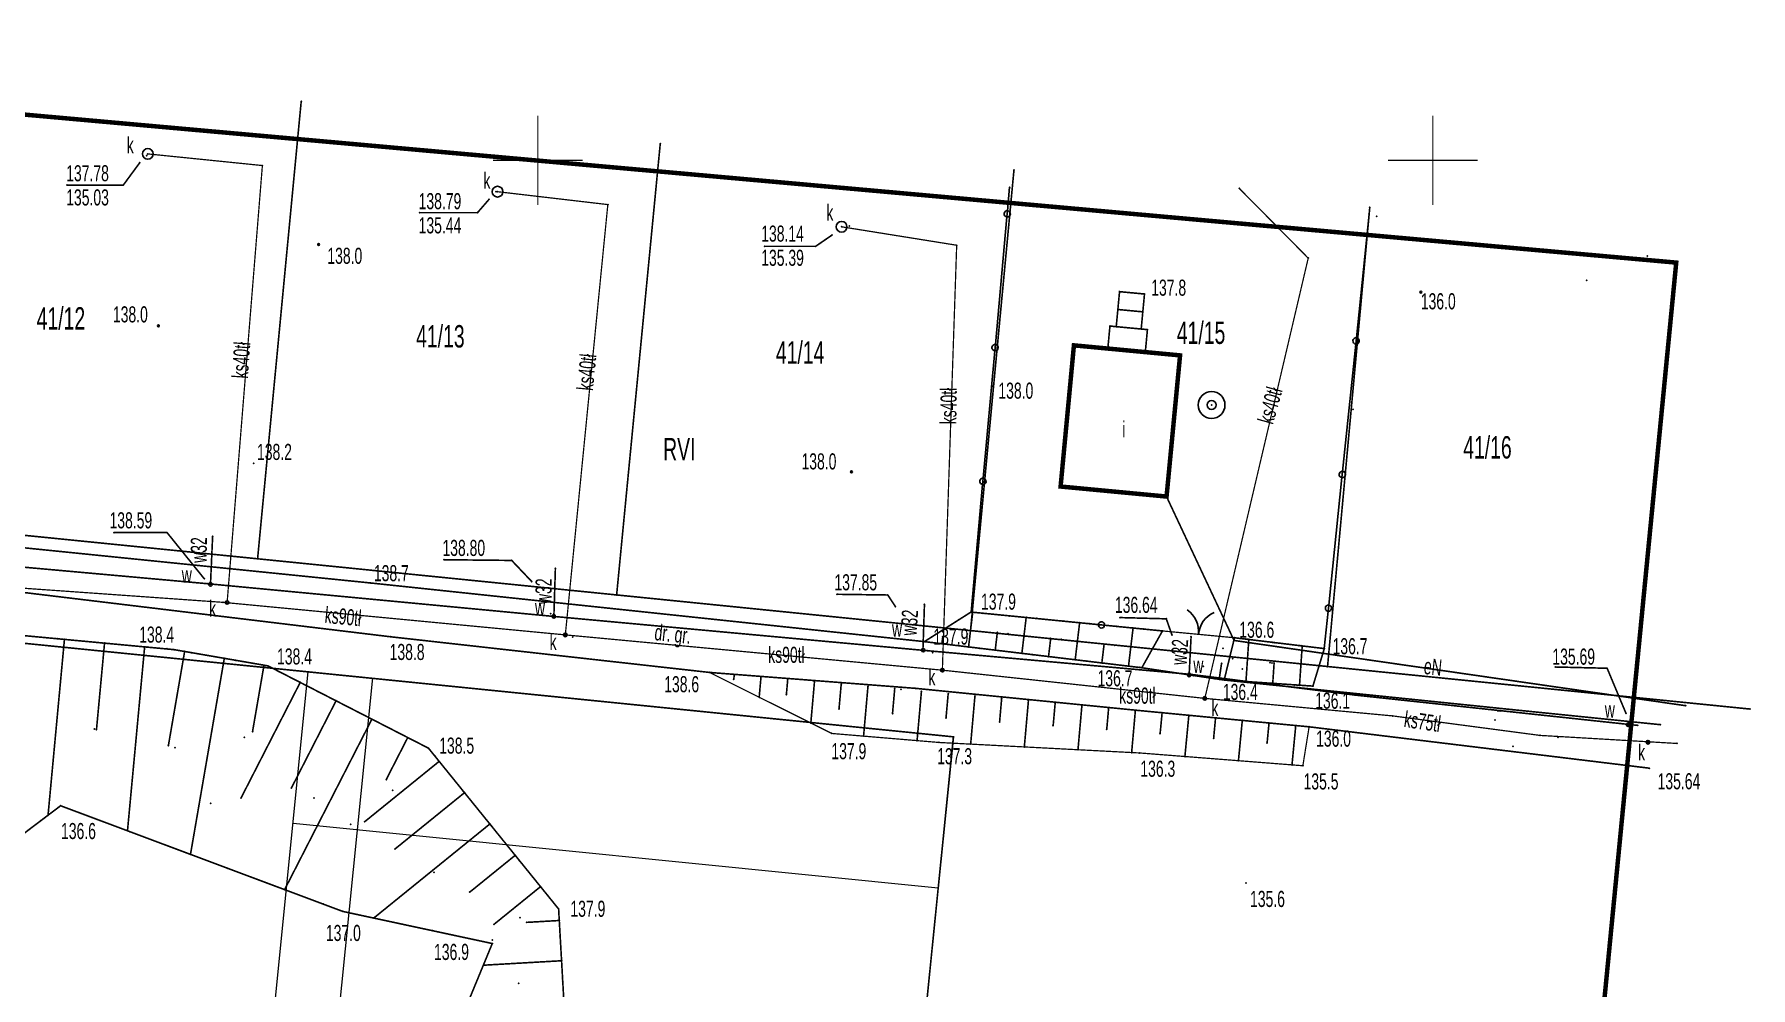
# Model space of a CAD drawing. Header units: millimetres. Extents: x -2481 to 45049, y -11067 to 11055.
# Drawn here: x 35460 to 45049, y -4953 to 370 of the extents above; entities that cross this region are included whole.
import ezdxf

# ---------------------------------------------------------------- set-up
doc = ezdxf.new("R2010")
doc.units = ezdxf.units.MM
for name, pattern in [('GAG', [2.5, 1.5, -0.5, 0, -0.5]), ('GUZ', [1.5, 1, -0.5]), ('WRU', [1.5, 1, -0.5]), ('WSQ', [1.75, 1.25, -0.5])]:
    doc.linetypes.add(name, pattern=pattern)
doc.layers.add('A-p.widokowa', color=6, linetype='Continuous', lineweight=15)
for name, color, linetype in [('budynek', 7, 'Continuous'), ('droga', 7, 'WRU'), ('DZIALKI', 96, 'Continuous'), ('kanalizacja', 36, 'Continuous'), ('nr_dzialki', 96, 'Continuous'), ('ogrodzenie', 7, 'Continuous'), ('opisy', 7, 'Continuous'), ('pikiety_m_zas', 7, 'Continuous'), ('prad', 1, 'Continuous'), ('schodki', 7, 'Continuous'), ('siatka', 1, 'Continuous'), ('skarpa', 7, 'WSQ'), ('studnie', 7, 'Continuous'), ('uzytki', 96, 'GUZ'), ('woda', 5, 'Continuous'), ('wys_pomiar', 7, 'Continuous'), ('zakres', 1, 'GAG')]:
    doc.layers.add(name, color=color, linetype=linetype)
doc.styles.get("Standard").update_dxf_attribs({"font": 'arial.ttf'})

# ---------------------------------------------------------------- blocks, each defined once
blk = doc.blocks.new('WLZ')
at = {"color": 0, "linetype": 'Continuous'}
blk.add_circle((0, 0), 0.6, dxfattribs=at)
blk = doc.blocks.new('RTPW01')
at = {"color": 0, "linetype": 'Continuous'}
blk.add_circle((0, 0), 0.1, dxfattribs=at)
blk = doc.blocks.new('UAR')
at = {"color": 0, "linetype": 'Continuous'}
blk.add_circle((0, 0), 0.2, dxfattribs=at)
blk = doc.blocks.new('WSP')
at = {"color": 0, "linetype": 'Continuous'}
blk.add_circle((0, 0), 0.1, dxfattribs=at)
blk = doc.blocks.new('STD')
at = {"color": 0, "linetype": 'Continuous'}
for radius in [1.5, 0.5]:
    blk.add_circle((0, 0), radius, dxfattribs=at)
blk = doc.blocks.new('KTOK02_500')
at = {"color": 0, "linetype": 'Continuous'}
for centre, start, end in [((-3, 0), 0, 60.0184), ((3, 0), 119.9816, 180)]:
    blk.add_arc(centre, 3, start, end, dxfattribs=at)

msp = doc.modelspace()

# ---------------------------------------------------------------- linework, layer by layer
for p in [(36951.29, -3.23), (38957.29, -239.23), (36049.29, -346.23), (36088.29, -306.23), (36734.29, -362.23), (35643.29, -471.23), (35957.29, -471.23), (40933.29, -387.23), (38001.29, -550.23), (38039.29, -507.23), (40909.29, -483.23), (42192.29, -490.23), (37612.29, -625.23), (37936.29, -625.23), (38664.29, -580.23), (42917.77, -633.54), (42921.29, -595.23), (42960.29, -645.23), (39917.29, -750.23), (40013.29, -700.23), (37048.29, -803.23), (39540.29, -813.23), (39825.29, -813.23), (40613.29, -807.23), (43663.29, -813.23), (42577.29, -879.23), (44471.29, -868.23), (44633.29, -904.23), (44133.29, -1003.23), (41523.13, -1066.41), (41662.58, -1079.58), (36153.29, -1257.23), (41469.53, -1258.56), (41504.67, -1261.88), (41644.12, -1275.05), (41676.74, -1278.13), (41678.97, -1278.34), (41268.29, -1366.23), (41296.44, -1368.89), (41443.44, -1382.77), (41457.67, -1384.12), (41667.12, -1403.9), (41861.29, -1422.23), (40811.59, -1593.83, 13795.7), (42828.18, -1724.14), (36686.19, -2025.53, 13819.7), (40025.29, -2072.23), (41193.85, -2154.53), (41785.86, -2210.44), (41788.29, -2216.23), (35905.29, -2411.23), (36201.29, -2411.23), (36456.29, -2433.23), (36707.52, -2558.02), (37748.29, -2563.23), (38127.29, -2567.23), (36409.29, -2669.23), (38371.29, -2612.23), (36428.29, -2697.23), (36436.29, -2697.23), (37339.69, -2693.13, 13871.8), (38239.29, -2685.23), (38713.43, -2759.86), (39945.29, -2756.23), (40228.29, -2760.23), (36514.29, -2801.23), (36537.29, -2802.23), (38344.29, -2864.23), (40271.29, -2825.23), (40433.29, -2811.53), (40693.39, -2855.43, 13789.6), (40702.92, -2856.37, 13778.5), (40759.58, -2861.95, 13771.8), (40908.85, -2876.66, 13754.1), (40622.86, -2900.12, 13779), (40690.62, -2958.82), (40840.41, -2969.57, 13750.1), (41001.55, -2885.8, 13743.1), (41058.13, -2891.37, 13736.4), (41207.41, -2906.08, 13718.7), (41300.17, -2915.23, 13707.7), (41356.68, -2920.79, 13701), (41505.96, -2935.5, 13683.3), (41526.29, -2886.23), (41598.79, -2944.65, 13672.4), (41655.24, -2950.21, 13665.7), (41762.99, -2960.83, 13662.9), (41784.29, -2893.23), (35591.07, -3004.66), (35628.41, -3008.14), (35839.99, -3027.88), (35852.44, -3029.04), (36076.46, -3049.95), (36088.91, -3051.11), (36201.99, -3059.23, 13835.9), (36240.29, -3065.23), (37450.99, -2993.53, 13879.2), (38467.29, -2995.23), (40432.79, -3020.53, 13787.2), (40496.15, -2980.4, 13777.8), (40528.89, -3032.07, 13768), (40530.72, -3032.29, 13767.8), (40535.52, -2992.35, 13773), (40671.97, -2977.64, 13764.3), (40679.65, -3050.18, 13753.6), (40740.31, -3057.46, 13747.8), (40828.58, -3068.06, 13739.3), (40899.06, -2976.01, 13743.8), (41138.65, -3002.17, 13718.1), (41197.3, -3008.61, 13711.9), (41436.89, -3034.77, 13686.2), (41495.54, -3041.21, 13679.9), (41816.29, -2984.23), (41922.89, -2992.73), (42101.67, -3057.49, 13649.5), (42162.89, -3014.03), (42165.39, -2998.93, 13660.4), (42228.39, -3006.53, 13651.1), (42239.85, -3007.91, 13651.3), (42245.42, -3008.58, 13651.3), (42377.31, -3024.48, 13652.8), (42388.78, -3025.87, 13653), (42526.23, -3042.44, 13654.6), (42537.7, -3043.82, 13654.7), (42543.66, -3044.54, 13654.8), (42667.19, -3059.43, 13666.2), (36299.87, -3075.52), (36336.82, -3081.9), (36521.59, -3113.8), (36583.18, -3124.43), (36743.31, -3152.07), (36765.09, -3155.83, 13844), (40424.69, -3069.83), (40449.29, -3071.23), (40977.51, -3085.95, 13725.1), (41038.24, -3093.24, 13719.3), (41126.44, -3103.83, 13710.9), (41275.37, -3121.72, 13696.6), (41336.16, -3129.02, 13690.8), (41424.3, -3139.61, 13682.4), (41573.23, -3157.49, 13668.1), (41991.22, -3158.99, 13648), (42093.03, -3142.18, 13640.9), (42154.96, -3115.49, 13640.5), (42363.62, -3138.04, 13634.4), (42375.12, -3139.13, 13634.1), (42386.78, -3140.07, 13633.7), (42685.26, -3159.53), (43957.29, -3162.23), (36823.29, -3185.65, 13844.4), (36945.67, -3248.35, 13845.2), (39232.89, -3192.63, 13859.3), (39368.11, -3231.88, 13835.6), (39370.51, -3204.81), (39519.92, -3218.02), (39669.34, -3231.24), (39818.75, -3244.46), (39968.17, -3257.68), (41634.09, -3164.8, 13662.3), (41647.69, -3166.43, 13671), (41910.79, -3203.33), (41912.19, -3201.03), (41919.29, -3203.23), (41935.99, -3209.73, 13657.2), (42053.8, -3227.09, 13635), (42079.95, -3230.95, 13632.3), (42107.69, -3235.03, 13639.4), (42208.26, -3173.49, 13632), (42211.61, -3242.14, 13623.6), (42229.37, -3243.35, 13622.6), (42379.02, -3253.58, 13614.3), (44247.29, -3169.23), (37045.79, -3299.65, 13845.8), (37145.91, -3350.95, 13846.5), (39509.93, -3330.97, 13820.7), (39661.74, -3317.11, 13805.8), (40117.59, -3270.89), (40267, -3284.11), (40302.29, -3287.23), (40382.59, -3281.33, 13785.2), (40416.42, -3297.35), (40565.83, -3310.59), (40715.25, -3323.83), (40864.66, -3337.07), (41014.08, -3350.31), (42499.78, -3261.84, 13607.6), (42511.32, -3262.63, 13606.9), (42528.67, -3263.82, 13606), (42603.49, -3268.93, 13611.8), (42836.39, -3318.73), (37268.28, -3413.65, 13847.3), (39955.87, -3396.69, 13776.3), (40254.77, -3422.45, 13749.4), (40553.67, -3447.8, 13722.4), (41163.49, -3363.56), (41312.91, -3376.8), (41462.32, -3390.04), (41611.73, -3403.28), (41614.59, -3403.53, 13666.2), (41761.05, -3417.56, 13646.6), (41910.37, -3431.87, 13636.8), (42059.69, -3446.17, 13627), (43048.29, -3435.23), (43637.29, -3407.23), (43649.29, -3407.23), (43717.29, -3400.23), (44352.29, -3420.23), (44685.29, -3378.23), (45044.72, -3396.95), (35795.08, -3509.2, 13664.4), (35807.37, -3512.06, 13664.7), (36679.36, -3522.49, 13683.2), (37346.16, -3453.55, 13847.8), (37490.78, -3527.65, 13848.7), (39798.36, -3474.99, 13791), (39915.19, -3533.33, 13788.9), (40852.98, -3468.89, 13695), (41152.29, -3489.97, 13667.7), (41451.6, -3511.05, 13640.3), (41749.9, -3533.94, 13630), (42209, -3460.47, 13617.2), (42358.32, -3474.78, 13607.4), (42507.64, -3489.08, 13597.6), (42582.29, -3496.23, 13602.7), (43619.88, -3457.85), (43872.29, -3544.23), (44417.29, -3488.23), (44544.29, -3484.23), (36209, -3601.89, 13673.1), (36245.35, -3611.77, 13673.9), (36634.26, -3554.59, 13783.6), (37546.4, -3556.15, 13849.1), (37662.29, -3615.53, 13849.8), (40093.05, -3548.25, 13762.9), (40391.96, -3573.32, 13735.9), (40514.99, -3583.63, 13734.8), (40594.99, -3552.2), (40691.41, -3592.86, 13708.7), (40991.19, -3608.54, 13681.4), (41290.98, -3624.22, 13654), (41590.76, -3639.9, 13626.7), (41635.39, -3642.23, 13632.6), (42048.79, -3559.94, 13607.1), (42347.67, -3585.94, 13584.1), (43721.65, -3605.38), (43973.29, -3555.23), (44638.29, -3589.23), (37698.34, -3660.05, 13846.6), (37721.94, -3689.2, 13844.5), (41888.32, -3662.01, 13600.3), (42187.46, -3685.4, 13574), (42486.59, -3708.79, 13547.6), (42547.29, -3713.53, 13552.3), (44483.29, -3727.23), (37425.93, -3791.28, 13810.2), (36445.22, -3923.54, 13679.6), (36615.41, -3892.91, 13738.9), (36896.12, -3838.46, 13766), (37022.13, -3894.07, 13768), (37463.02, -3850.58, 13805.2), (37855.65, -3854.35, 13832.7), (37863.52, -3864.06, 13832), (35496.28, -4020.54, 13658.7), (35536.8, -3989.94, 13659.5), (35606.99, -3936.93, 13661), (37305.46, -4026.4, 13771.3), (35980.65, -4076.8, 13669.8), (35992.78, -4081.34, 13670.1), (37227.69, -4041.12, 13763.9), (38005.11, -4038.93, 13819.4), (38012.97, -4048.65, 13818.7), (36332.6, -4208.53, 13678.2), (37476.05, -4177.79, 13764), (38146.69, -4213.8, 13806.9), (36540.27, -4286.27, 13683.1), (37692.54, -4308.09, 13757.1), (38170.29, -4242.94, 13804.8), (36858.47, -4405.37, 13690.6), (38288.27, -4388.67, 13794.3), (42230.59, -4368.93, 13558), (37075, -4486.42, 13695.7), (37892.86, -4419.31, 13749.2), (38327.6, -4437.24, 13790.9), (37183.49, -4527.03, 13698.3), (37356.41, -4564.16, 13695.7), (38029.02, -4598.58, 13718.7), (38173.51, -4562, 13741.6), (38210.99, -4588.19, 13761.4), (38389.29, -4513.43, 13785.4), (38392.97, -4577.79, 13783), (37686.14, -4634.94, 13690.8), (38019.42, -4686.77, 13701.9), (38397.96, -4665.15, 13779.8), (38018.69, -4706.33, 13685.9), (37968.7, -4827.39, 13680.8), (38405.8, -4802.43, 13774.7), (38166.62, -4928.77, 13723.3), (38412.21, -4914.75, 13770.6)]:
    msp.add_point(p)
at = {"layer": 'A-p.widokowa', "ltscale": 5}
for p, q in [((36576.07, -7310.53), (36990.46, -3189.47)), ((36989.04, -6819.85), (37350.71, -3223.1)), ((40594.99, -3552.2), (40509.89, -4397.93)), ((40509.89, -4397.93), (36905.39, -4035.48))]:
    msp.add_line(p, q, dxfattribs=at)
at = {"layer": 'budynek', "linetype": 'Continuous', "const_width": 25}
msp.add_lwpolyline([(41861.29, -1422.23), (41268.29, -1366.23), (41193.85, -2154.53), (41785.86, -2210.44)], close=True, dxfattribs=at)
at = {"layer": 'droga', "linetype": 'WRU', "const_width": 9}
for points in [[(37339.69, -2693.13), (34294.29, -2384.23), (29925.28, -1941.08)], [(34180.19, -2598.83), (37450.99, -2993.53), (39232.89, -3192.63), (40382.59, -3281.33), (41614.59, -3403.53), (42582.29, -3496.23)], [(37339.69, -2693.13), (40432.79, -3020.53), (41647.69, -3166.43), (41935.99, -3209.73), (42107.69, -3235.03), (43717.29, -3400.23), (44544.29, -3484.23)], [(41614.59, -3403.53), (42582.29, -3496.23), (44483.29, -3727.23)]]:
    msp.add_lwpolyline(points, dxfattribs=at)
at = {"layer": 'droga', "linetype": 'Continuous', "const_width": 9}
for points in [[(40679.65, -3050.18), (40702.92, -2856.37)], [(40828.58, -3068.06), (40840.41, -2969.57)], [(40977.51, -3085.95), (41001.55, -2885.8)], [(41275.37, -3121.72), (41300.17, -2915.23)], [(41573.23, -3157.49), (41598.79, -2944.65)], [(40530.72, -3032.29), (40535.52, -2992.35)], [(41126.44, -3103.83), (41138.65, -3002.17)], [(41424.3, -3139.61), (41436.89, -3034.77)], [(42229.37, -3243.35), (42245.42, -3008.58)], [(42528.67, -3263.82), (42543.66, -3044.54)], [(42079.95, -3230.95), (42093.03, -3142.18)], [(42379.02, -3253.58), (42386.78, -3140.07)], [(39370.51, -3204.81), (39368.11, -3231.88)], [(39519.92, -3218.02), (39509.93, -3330.97)], [(39669.34, -3231.24), (39661.74, -3317.11)], [(39818.75, -3244.46), (39798.36, -3474.99)], [(39968.17, -3257.68), (39955.87, -3396.69)], [(40117.59, -3270.89), (40093.05, -3548.25)], [(40267, -3284.11), (40254.77, -3422.45)], [(40416.42, -3297.35), (40391.96, -3573.32)], [(40565.83, -3310.59), (40553.67, -3447.8)], [(40715.25, -3323.83), (40691.41, -3592.86)], [(40864.66, -3337.07), (40852.98, -3468.89)], [(41014.08, -3350.31), (40991.19, -3608.54)], [(41163.49, -3363.56), (41152.29, -3489.97)], [(41312.91, -3376.8), (41290.98, -3624.22)], [(41462.32, -3390.04), (41451.6, -3511.05)], [(41611.73, -3403.28), (41590.76, -3639.9)], [(41761.05, -3417.56), (41749.9, -3533.94)], [(41910.37, -3431.87), (41888.32, -3662.01)], [(42059.69, -3446.17), (42048.79, -3559.94)], [(42209, -3460.47), (42187.46, -3685.4)], [(42358.32, -3474.78), (42347.67, -3585.94)], [(42507.64, -3489.08), (42486.59, -3708.79)]]:
    msp.add_lwpolyline(points, dxfattribs=at)
at = {"layer": 'DZIALKI', "linetype": 'Continuous', "const_width": 9}
for points in [[(36707.52, -2558.02), (36951.29, -3.23)], [(38713.43, -2759.86), (38957.29, -239.23)], [(40690.62, -2958.82), (40933.29, -387.23)], [(42685.26, -3159.53), (42921.29, -595.23)], [(45044.72, -3396.95), (33078.54, -2192.85), (28951.43, -1777.56)], [(33385.92, -2826.74), (40594.99, -3552.2), (40180, -7676.25), (32972.13, -6944.82)]]:
    msp.add_lwpolyline(points, dxfattribs=at)
at = {"layer": 'kanalizacja', "linetype": 'Continuous'}
for points, const_width in [([(35643.29, -471.23), (35957.29, -471.23), (36049.29, -346.23)], 9), ([(36537.29, -2802.23), (36734.29, -362.23), (36094.29, -297.23)], 7), ([(37612.29, -625.23), (37936.29, -625.23), (38001.29, -550.23)], 9), ([(38426.79, -2982.93), (38664.29, -580.23), (38039.29, -507.23)], 7), ([(41999.59, -3337.43), (42577.29, -879.23), (42192.29, -490.23)], 7), ([(39540.29, -813.23), (39825.29, -813.23), (39917.29, -750.23)], 9), ([(40533.29, -3179.93), (40613.29, -807.23), (39970.29, -704.23)], 7), ([(29712.29, -1971.23), (31069.29, -2233.23), (32177.29, -2464.23), (34592.29, -2665.23), (36514.29, -2801.23), (38426.79, -2982.93), (40533.29, -3179.93), (41999.59, -3337.43), (43048.29, -3435.23), (43872.29, -3544.23), (44638.29, -3589.23)], 7)]:
    msp.add_lwpolyline(points, dxfattribs=dict(at, const_width=const_width))
at = {"layer": 'kanalizacja', "color": 7}
for p in [(36094.29, -297.23), (38048.29, -508.23), (39970.29, -704.23), (36535.29, -2796.23)]:
    msp.add_point(p, dxfattribs=at)
at = {"layer": 'ogrodzenie', "linetype": 'Continuous'}
for points in [[(40693.39, -2855.43), (40758.2, -2143.38), (40758.2, -2143.38, 1), (40761.37, -2108.52, 1), (40758.2, -2143.38), (40761.37, -2108.52), (40826.18, -1396.46), (40826.18, -1396.46, 1), (40829.35, -1361.61, 1), (40826.18, -1396.46), (40829.35, -1361.61), (40894.16, -649.55), (40894.16, -649.55, 1), (40897.33, -614.69, 1), (40894.16, -649.55), (40897.33, -614.69), (40909.29, -483.23)], [(42165.39, -2998.93), (42667.19, -3059.43), (42667.19, -3059.43), (42688.73, -2850.98), (42688.73, -2850.98, 1), (42692.32, -2816.16, 1), (42688.73, -2850.98), (42692.32, -2816.16), (42765.78, -2104.95), (42765.78, -2104.95, 1), (42769.38, -2070.13, 1), (42765.78, -2104.95), (42769.38, -2070.13), (42842.84, -1358.91), (42842.84, -1358.91, 1), (42846.44, -1324.1, 1), (42842.84, -1358.91), (42846.44, -1324.1), (42917.77, -633.54)], [(40693.39, -2855.43), (41404.95, -2925.55), (41404.95, -2925.55, 1), (41439.78, -2928.98, 1), (41404.95, -2925.55), (41439.78, -2928.98), (41762.99, -2960.83)]]:
    msp.add_lwpolyline(points, format="xyb", dxfattribs=at)
at = {"layer": 'ogrodzenie', "linetype": 'Continuous', "const_width": 7}
msp.add_lwpolyline([(41762.99, -2960.83), (42165.39, -2998.93)], dxfattribs=at)
at = {"layer": 'pikiety_m_zas'}
msp.add_point((43206.29, -1069.23), dxfattribs=at)
at = {"layer": 'prad', "linetype": 'Continuous', "const_width": 9}
msp.add_lwpolyline([(41788.29, -2216.23), (42162.89, -3014.03), (44685.29, -3378.23)], dxfattribs=at)
at = {"layer": 'schodki', "linetype": 'Continuous', "const_width": 9}
for points in [[(41676.74, -1278.13), (41644.12, -1275.05), (41662.58, -1079.58), (41523.13, -1066.41), (41504.67, -1261.88)], [(41513.72, -1165.97), (41653.18, -1179.14)], [(41296.44, -1368.89), (41443.44, -1382.77), (41457.67, -1384.12), (41469.53, -1258.56), (41678.97, -1278.34), (41667.12, -1403.9)]]:
    msp.add_lwpolyline(points, dxfattribs=at)
at = {"layer": 'siatka', "color": 2, "linetype": 'Continuous', "const_width": 7}
for points in [[(38273.29, -583.23), (38273.29, -83.23)], [(43273.29, -583.23), (43273.29, -83.23)], [(38023.29, -333.23), (38523.29, -333.23)], [(43023.29, -333.23), (43523.29, -333.23)]]:
    msp.add_lwpolyline(points, dxfattribs=at)
at = {"layer": 'skarpa', "linetype": 'WSQ'}
for points, const_width in [([(31533.29, -2673.23), (34646.59, -3157.73), (35242.49, -2972.13), (36240.29, -3065.23), (36765.09, -3155.83), (37662.29, -3615.53), (38389.29, -4513.43), (38418.79, -5030.03), (38503.09, -6582.63), (38470.69, -7249.23), (37624.69, -7295.13), (37637.79, -5977.63), (37852.09, -5109.73), (38018.69, -4706.33), (37183.49, -4527.03), (35606.99, -3936.93), (34659.19, -4652.73), (33084.69, -4993.03), (31393.29, -4643.23)], 9), ([(40432.79, -3020.53), (40693.39, -2855.43), (41762.99, -2960.83), (41647.69, -3166.43)], 9), ([(42165.39, -2998.93), (42667.19, -3059.43), (42603.49, -3268.93), (42107.69, -3235.03)], 9), ([(39232.89, -3192.63), (39915.19, -3533.33), (40514.99, -3583.63), (41635.39, -3642.23), (42547.29, -3713.53), (42582.29, -3496.23), (41614.59, -3403.53), (40382.59, -3281.33)], 7)]:
    msp.add_lwpolyline(points, close=True, dxfattribs=dict(at, const_width=const_width))
at = {"layer": 'skarpa', "linetype": 'Continuous', "const_width": 9}
for points in [[(35628.41, -3008.14), (35536.8, -3989.94)], [(35852.44, -3029.04), (35807.37, -3512.06)], [(36076.46, -3049.95), (35980.65, -4076.8)], [(36299.87, -3075.52), (36209, -3601.89)], [(36521.59, -3113.8), (36332.6, -4208.53)], [(36743.31, -3152.07), (36679.36, -3522.49)], [(36945.67, -3248.35), (36615.41, -3892.91)], [(37145.91, -3350.95), (36896.12, -3838.46)], [(37346.16, -3453.55), (36858.47, -4405.37)], [(37546.4, -3556.15), (37425.93, -3791.28)], [(37721.94, -3689.2), (37305.46, -4026.4)], [(37863.52, -3864.06), (37476.05, -4177.79)], [(38005.11, -4038.93), (37356.41, -4564.16)], [(38146.69, -4213.8), (37892.86, -4419.31)], [(38288.27, -4388.67), (38029.02, -4598.58)], [(38392.97, -4577.79), (38210.99, -4588.19)], [(38405.8, -4802.43), (37968.7, -4827.39)]]:
    msp.add_lwpolyline(points, dxfattribs=at)
at = {"layer": 'studnie'}
for p in [(36444.29, -2701.23), (36537.29, -2802.23), (38362.79, -2879.93, 13878.2), (38426.79, -2982.93, 13878.7), (40426.09, -3068.43), (40533.29, -3179.93, 13787.2), (41911.99, -3206.23), (41999.59, -3337.43, 13645.9), (44365.29, -3484.23), (44475.29, -3582.23)]:
    msp.add_point(p, dxfattribs=at)
at = {"layer": 'woda', "linetype": 'Continuous', "const_width": 9}
for points in [[(30963.09, -2249.83), (31003.09, -2135.63), (32221.29, -2368.23), (33140.29, -2434.23), (34493.29, -2523.23), (36428.29, -2697.23), (38362.79, -2879.93), (40449.29, -3071.23), (41919.29, -3203.23), (42836.39, -3318.73), (44417.29, -3488.23)], [(35905.29, -2411.23), (36201.29, -2411.23), (36409.29, -2669.23)], [(36444.29, -2701.23), (36456.29, -2433.23)], [(37748.29, -2563.23), (38127.29, -2567.23), (38239.29, -2685.23)], [(38362.79, -2879.93), (38371.29, -2612.23)], [(39945.29, -2756.23), (40228.29, -2760.23), (40271.29, -2825.23)], [(40424.69, -3069.83), (40433.29, -2811.53)], [(41526.29, -2886.23), (41784.29, -2893.23), (41816.29, -2984.23)], [(41912.19, -3201.03), (41922.89, -2992.73)], [(43957.29, -3162.23), (44247.29, -3169.23), (44352.29, -3420.23)]]:
    msp.add_lwpolyline(points, dxfattribs=at)
at = {"layer": 'woda'}
for p in [(42037.29, -1699.23), (40478.79, -3082.03, 13788)]:
    msp.add_point(p, dxfattribs=at)
at = {"layer": 'zakres', "linetype": 'GAG', "const_width": 25}
msp.add_lwpolyline([(30553.29, 356.77), (29613.29, -9723.23), (43643.29, -11053.23), (44633.29, -904.23)], close=True, dxfattribs=at)

# ---------------------------------------------------------------- block references
at = {"linetype": 'Continuous', "xscale": 50, "yscale": 50, "zscale": 50}
for p in [(37048.29, -803.23), (36153.29, -1257.23), (40025.29, -2072.23)]:
    msp.add_blockref('WSP', p, dxfattribs=at)
at = {"layer": 'kanalizacja', "color": 7, "linetype": 'Continuous', "xscale": 50, "yscale": 50, "zscale": 50}
for p in [(36094.29, -297.23), (38048.29, -508.23), (39970.29, -704.23)]:
    msp.add_blockref('WLZ', p, dxfattribs=at)
at = {"layer": 'ogrodzenie', "linetype": 'Continuous', "xscale": 50, "yscale": 50, "zscale": 50, "rotation": 354.59}
msp.add_blockref('KTOK02_500', (41964.19, -2979.88), dxfattribs=at)
at = {"layer": 'pikiety_m_zas', "linetype": 'Continuous', "xscale": 50, "yscale": 50, "zscale": 50}
msp.add_blockref('RTPW01', (43206.29, -1069.23), dxfattribs=at)
at = {"layer": 'studnie', "linetype": 'Continuous', "xscale": 50, "yscale": 50, "zscale": 50}
for p in [(36444.29, -2701.23), (36537.29, -2802.23), (38362.79, -2879.93), (38426.79, -2982.93), (40426.09, -3068.43), (40533.29, -3179.93), (41911.99, -3206.23), (41999.59, -3337.43), (44365.29, -3484.23), (44475.29, -3582.23)]:
    msp.add_blockref('UAR', p, dxfattribs=at)
at = {"layer": 'woda', "linetype": 'Continuous', "xscale": 50, "yscale": 50, "zscale": 50}
msp.add_blockref('STD', (42037.29, -1699.23), dxfattribs=at)

# ---------------------------------------------------------------- texts
at = {"layer": 'budynek', "width": 0.62}
msp.add_text('i', height=90, dxfattribs=at).set_placement((41538.29, -1880.23))
at = {"layer": 'kanalizacja', "width": 0.62}
for s, p in [('137.78', (35638.29, -450.23)), ('135.03', (35638.29, -585.23)), ('138.79', (37607.29, -606.23)), ('135.44', (37607.29, -741.23)), ('138.14', (39521.29, -787.23)), ('135.39', (39521.29, -922.23)), ('ks90tł', (39560.29, -3139.23)), ('ks90tł', (41521.29, -3367.23)), ('135.64', (44529.29, -3845.23))]:
    msp.add_text(s, height=90, dxfattribs=at).set_placement(p)
for s, rotation, p in [('ks40tł', 86.1, (36653.09, -1553.35)), ('ks40tł', 84.4, (38580.86, -1622.02)), ('ks40tł', 89.3, (40611.29, -1807.33)), ('ks40tł', 74.3, (42379.94, -1811.59)), ('ks90tł', 354.6, (37079.82, -2915.83)), ('ks75tł', 351.7, (43108.4, -3496.39))]:
    msp.add_text(s, height=90, rotation=rotation, dxfattribs=at).set_placement(p)
at = {"layer": 'nr_dzialki', "width": 0.62}
for s, p in [('41/12', (35473.29, -1278.23)), ('41/15', (41843.29, -1358.23)), ('41/13', (37593.29, -1378.23)), ('41/14', (39603.29, -1468.23)), ('41/16', (43443.29, -1998.23))]:
    msp.add_text(s, height=125, dxfattribs=at).set_placement(p)
at = {"layer": 'opisy', "width": 0.62}
for s, p in [('k', (35976.29, -293.23)), ('k', (37969.29, -491.23)), ('k', (39885.29, -670.23)), ('w', (36283.79, -2692.03)), ('k', (36436.79, -2880.53)), ('w', (38257.09, -2874.03)), ('k', (38339.29, -3067.23)), ('w', (40251.89, -2993.73)), ('w', (41935.29, -3195.23)), ('k', (40455.29, -3264.23)), ('k', (42036.29, -3436.23)), ('w', (44234.29, -3445.23)), ('k', (44420.29, -3684.23))]:
    msp.add_text(s, height=90, dxfattribs=at).set_placement(p)
msp.add_text('dr. gr.', height=90, rotation=353.9, dxfattribs=at).set_placement((38921.73, -3011.72))
at = {"layer": 'pikiety_m_zas', "width": 0.62}
for s, p in [('138.0', (37097.29, -911.23)), ('137.8', (41700.29, -1089.23)), ('138.0', (35899.29, -1238.23)), ('136.0', (43206.29, -1165.23)), ('138.0', (39746.29, -2059.23))]:
    msp.add_text(s, height=90, dxfattribs=at).set_placement(p)
at = {"layer": 'prad', "width": 0.62}
msp.add_text('eN', height=90, rotation=354.1, dxfattribs=at).set_placement((43220.04, -3200.76))
at = {"layer": 'uzytki', "width": 0.62}
msp.add_text('RVI', height=125, dxfattribs=at).set_placement((38973.29, -2008.23))
at = {"layer": 'woda', "width": 0.62}
for s, p in [('138.59', (35880.29, -2388.23)), ('138.80', (37740.29, -2542.23)), ('137.85', (39930.29, -2734.23)), ('136.64', (41497.29, -2860.23)), ('135.69', (43941.29, -3149.23))]:
    msp.add_text(s, height=90, dxfattribs=at).set_placement(p)
for rotation, p in [(89.5, (36423.29, -2581.02)), (89.4, (38349.29, -2811.18)), (86.4, (40389.12, -2988.88)), (86.4, (41898.12, -3152.88))]:
    msp.add_text('w32', height=90, rotation=rotation, dxfattribs=at).set_placement(p)
at = {"layer": 'wys_pomiar', "width": 0.62}
for s, p in [('138.0', (40846.29, -1664.23)), ('138.2', (36704.29, -2006.23)), ('138.7', (37357.29, -2683.23)), ('137.9', (40749.29, -2842.23)), ('138.4', (36046.29, -3026.23)), ('137.9', (40483.29, -3037.23)), ('136.6', (42192.29, -2999.23)), ('138.4', (36816.29, -3148.23)), ('138.8', (37445.29, -3123.23)), ('136.7', (42713.29, -3091.23)), ('138.6', (38979.29, -3303.23)), ('136.7', (41400.29, -3270.23)), ('136.4', (42100.29, -3346.23)), ('136.1', (42616.29, -3395.23)), ('136.0', (42621.29, -3607.23)), ('138.5', (37722.29, -3646.23)), ('137.9', (39913.29, -3677.23)), ('137.3', (40504.29, -3705.23)), ('136.3', (41639.29, -3775.23)), ('135.5', (42551.29, -3846.23)), ('136.6', (35609.29, -4123.23)), ('135.6', (42252.29, -4502.23)), ('137.9', (38455.29, -4557.23)), ('137.0', (37089.29, -4692.23)), ('136.9', (37693.29, -4798.23))]:
    msp.add_text(s, height=90, dxfattribs=at).set_placement(p)

doc.saveas('drawing.dxf')
